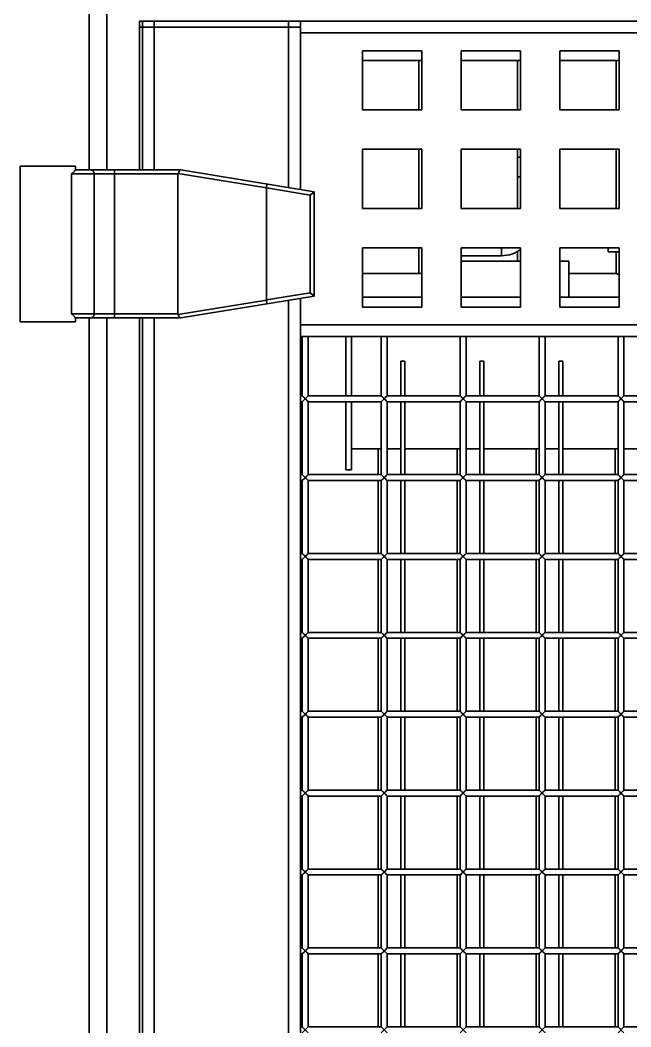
# Model space of a CAD drawing. Header units: millimetres. Extents: x 32496 to 166256, y 3504 to 23939.
# Drawn here: x 68328 to 68638, y 14213 to 14723 of the extents above; entities that cross this region are included whole.
import ezdxf

# ---------------------------------------------------------------- set-up
doc = ezdxf.new("R2010")
doc.units = ezdxf.units.MM
doc.layers.get('0').update_dxf_attribs({"lineweight": 35})

# ---------------------------------------------------------------- blocks, each defined once
blk = doc.blocks.new('8-1250')
at = {"linetype": 'Continuous'}
for p, q in [((-4683.13, -32324.29), (-4683.13, -32152.29)), ((-4674.13, -32324.29), (-4674.13, -32232.29)), ((-4657.63, -32248.79), (-4657.63, -32251.79)), ((-4657.63, -32248.79), (-4656.13, -32248.79)), ((-4656.13, -32251.79), (-4656.13, -32248.79)), ((-4576.13, -32248.79), (-4656.13, -32248.79)), ((-4650.13, -32248.79), (-4650.13, -32251.79)), ((-4582.13, -32251.79), (-4582.13, -32248.79)), ((-4576.13, -32334.15), (-4576.13, -32248.79)), ((-4576.13, -32248.79), (-3950.13, -32248.79)), ((-4657.63, -32251.79), (-4657.63, -32324.29)), ((-4656.13, -32251.79), (-4657.63, -32251.79)), ((-4657.63, -32251.79), (-4656.13, -32251.79)), ((-4656.13, -32324.29), (-4656.13, -32251.79)), ((-4576.13, -32251.79), (-4656.13, -32251.79)), ((-4656.13, -32251.79), (-4576.13, -32251.79)), ((-4650.13, -32251.79), (-4650.13, -32324.29)), ((-4582.13, -32333.17), (-4582.13, -32251.79)), ((-3950.13, -32254.79), (-4576.13, -32254.79)), ((-4544.63, -32263.79), (-4544.63, -32293.79)), ((-4514.63, -32263.79), (-4544.63, -32263.79)), ((-4514.63, -32293.79), (-4514.63, -32263.79)), ((-4494.63, -32263.79), (-4494.63, -32293.79)), ((-4464.63, -32263.79), (-4494.63, -32263.79)), ((-4464.63, -32293.79), (-4464.63, -32263.79)), ((-4444.63, -32263.79), (-4444.63, -32293.79)), ((-4414.63, -32263.79), (-4444.63, -32263.79)), ((-4414.63, -32293.79), (-4414.63, -32263.79)), ((-4544.63, -32268.79), (-4514.63, -32268.79)), ((-4516.13, -32293.79), (-4516.13, -32268.79)), ((-4494.63, -32268.79), (-4464.63, -32268.79)), ((-4466.13, -32293.79), (-4466.13, -32268.79)), ((-4444.63, -32268.79), (-4414.63, -32268.79)), ((-4416.13, -32293.79), (-4416.13, -32268.79)), ((-4544.63, -32293.79), (-4514.63, -32293.79)), ((-4494.63, -32293.79), (-4464.63, -32293.79)), ((-4444.63, -32293.79), (-4414.63, -32293.79)), ((-4544.63, -32313.79), (-4544.63, -32343.79)), ((-4514.63, -32313.79), (-4544.63, -32313.79)), ((-4516.13, -32343.79), (-4516.13, -32313.79)), ((-4514.63, -32343.79), (-4514.63, -32313.79)), ((-4494.63, -32313.79), (-4494.63, -32343.79)), ((-4464.63, -32313.79), (-4494.63, -32313.79)), ((-4466.13, -32317.79), (-4466.13, -32313.79)), ((-4464.63, -32343.79), (-4464.63, -32313.79)), ((-4444.63, -32313.79), (-4444.63, -32343.79)), ((-4414.63, -32313.79), (-4444.63, -32313.79)), ((-4416.13, -32343.79), (-4416.13, -32313.79)), ((-4414.63, -32343.79), (-4414.63, -32313.79)), ((-4718.13, -32401.29), (-4718.13, -32322.29)), ((-4690.13, -32322.29), (-4718.13, -32322.29)), ((-4690.13, -32324.29), (-4690.13, -32322.29)), ((-4466.13, -32317.79), (-4466.13, -32343.79)), ((-4466.13, -32317.79), (-4464.63, -32317.79)), ((-4692.1, -32326.29), (-4692.1, -32397.29)), ((-4638.13, -32326.29), (-4692.1, -32326.29)), ((-4690.13, -32324.29), (-4636.63, -32324.29)), ((-4680.62, -32397.29), (-4680.62, -32326.29)), ((-4670.3, -32324.29), (-4670.3, -32399.29)), ((-4638.13, -32326.29), (-4638.13, -32397.29)), ((-4638.05, -32326.01), (-4593.32, -32333.29)), ((-4636.63, -32324.29), (-4569.13, -32335.29)), ((-4464.63, -32327.79), (-4466.13, -32327.79)), ((-4593.33, -32333.37), (-4593.33, -32390.21)), ((-4593.33, -32333.37), (-4571.13, -32336.99)), ((-4569.13, -32335.29), (-4571.13, -32336.99)), ((-4571.13, -32386.59), (-4571.13, -32336.99)), ((-4569.13, -32335.29), (-4569.13, -32388.29)), ((-4544.63, -32343.79), (-4514.63, -32343.79)), ((-4494.63, -32343.79), (-4464.63, -32343.79)), ((-4444.63, -32343.79), (-4414.63, -32343.79)), ((-4544.63, -32363.79), (-4544.63, -32393.79)), ((-4514.63, -32363.79), (-4544.63, -32363.79)), ((-4516.13, -32376.79), (-4516.13, -32363.79)), ((-4514.63, -32393.79), (-4514.63, -32363.79)), ((-4494.63, -32363.79), (-4494.63, -32393.79)), ((-4464.63, -32363.79), (-4494.63, -32363.79)), ((-4494.63, -32367.79), (-4474.13, -32367.79)), ((-4474.13, -32363.79), (-4474.13, -32367.79)), ((-4466.13, -32370.49), (-4466.13, -32365.32)), ((-4464.63, -32393.79), (-4464.63, -32363.79)), ((-4444.63, -32363.79), (-4444.63, -32393.79)), ((-4414.63, -32363.79), (-4444.63, -32363.79)), ((-4420.13, -32363.79), (-4420.13, -32365.79)), ((-4420.13, -32365.79), (-4414.63, -32365.79)), ((-4416.13, -32365.79), (-4416.13, -32376.79)), ((-4414.63, -32393.79), (-4414.63, -32363.79)), ((-4494.63, -32370.49), (-4464.63, -32370.49)), ((-4444.63, -32370.49), (-4440.13, -32370.49)), ((-4440.13, -32388.79), (-4440.13, -32370.49)), ((-4514.63, -32376.79), (-4544.63, -32376.79)), ((-4416.13, -32376.79), (-4440.13, -32376.79)), ((-4415.82, -32376.9), (-4416.13, -32376.79)), ((-4415.82, -32376.9), (-4416.13, -32376.79)), ((-4636.63, -32399.29), (-4569.13, -32388.29)), ((-4571.13, -32386.59), (-4593.33, -32390.21)), ((-4569.13, -32388.29), (-4571.13, -32386.59)), ((-4514.63, -32388.79), (-4544.63, -32388.79)), ((-4464.63, -32388.79), (-4494.63, -32388.79)), ((-4414.63, -32388.79), (-4444.63, -32388.79)), ((-4593.32, -32390.28), (-4638.05, -32397.57)), ((-4582.13, -33033.17), (-4582.13, -32390.41)), ((-4576.13, -32408.79), (-4576.13, -32389.43)), ((-4544.63, -32393.79), (-4514.63, -32393.79)), ((-4494.63, -32393.79), (-4464.63, -32393.79)), ((-4444.63, -32393.79), (-4414.63, -32393.79)), ((-4692.1, -32397.29), (-4638.13, -32397.29)), ((-4690.13, -32399.29), (-4690.13, -32401.29)), ((-4690.13, -32399.29), (-4636.63, -32399.29)), ((-4683.13, -33024.29), (-4683.13, -32399.29)), ((-4674.13, -33024.29), (-4674.13, -32399.29)), ((-4657.63, -32399.29), (-4657.63, -33024.29)), ((-4656.13, -33024.29), (-4656.13, -32399.29)), ((-4650.13, -32399.29), (-4650.13, -33024.29)), ((-4718.13, -32401.29), (-4690.13, -32401.29)), ((-4576.13, -32402.79), (-3950.13, -32402.79)), ((-4576.13, -32408.79), (-4576.13, -33034.31)), ((-3950.13, -32408.79), (-4576.13, -32408.79)), ((-4575.13, -32408.79), (-4575.13, -32438.79)), ((-4572.13, -32408.79), (-4572.13, -32438.79)), ((-4553.13, -32408.79), (-4553.13, -32438.79)), ((-4550.13, -32438.79), (-4550.13, -32408.79)), ((-4535.13, -32408.79), (-4535.13, -32438.79)), ((-4532.13, -32408.79), (-4532.13, -32438.79)), ((-4495.13, -32408.79), (-4495.13, -32438.79)), ((-4492.13, -32408.79), (-4492.13, -32438.79)), ((-4455.13, -32408.79), (-4455.13, -32438.79)), ((-4452.13, -32408.79), (-4452.13, -32438.79)), ((-4415.13, -32408.79), (-4415.13, -32438.79)), ((-4412.13, -32408.79), (-4412.13, -32438.79)), ((-4525.13, -32438.79), (-4525.13, -32421.29)), ((-4523.13, -32421.29), (-4525.13, -32421.29)), ((-4523.13, -32438.79), (-4523.13, -32421.29)), ((-4485.13, -32438.79), (-4485.13, -32421.29)), ((-4483.13, -32421.29), (-4485.13, -32421.29)), ((-4483.13, -32438.79), (-4483.13, -32421.29)), ((-4445.13, -32438.79), (-4445.13, -32421.29)), ((-4443.13, -32421.29), (-4445.13, -32421.29)), ((-4443.13, -32438.79), (-4443.13, -32421.29)), ((-4576.13, -32438.79), (-4575.13, -32438.79)), ((-4575.13, -32441.79), (-4572.13, -32438.79)), ((-4572.13, -32441.79), (-4575.13, -32438.79)), ((-4572.13, -32438.79), (-4535.13, -32438.79)), ((-4535.13, -32441.79), (-4532.13, -32438.79)), ((-4532.13, -32441.79), (-4535.13, -32438.79)), ((-4532.13, -32438.79), (-4495.13, -32438.79)), ((-4495.13, -32441.79), (-4492.13, -32438.79)), ((-4492.13, -32441.79), (-4495.13, -32438.79)), ((-4492.13, -32438.79), (-4455.13, -32438.79)), ((-4455.13, -32441.79), (-4452.13, -32438.79)), ((-4452.13, -32441.79), (-4455.13, -32438.79)), ((-4452.13, -32438.79), (-4415.13, -32438.79)), ((-4415.13, -32441.79), (-4412.13, -32438.79)), ((-4412.13, -32441.79), (-4415.13, -32438.79)), ((-4412.13, -32438.79), (-4375.13, -32438.79)), ((-4576.13, -32441.79), (-4575.13, -32441.79)), ((-4575.13, -32441.79), (-4575.13, -32478.79)), ((-4575.01, -32441.67), (-4574.22, -32440.88)), ((-4574.22, -32440.88), (-4573.63, -32440.29)), ((-4572.13, -32441.79), (-4572.13, -32478.79)), ((-4572.13, -32441.79), (-4535.13, -32441.79)), ((-4553.13, -32441.79), (-4553.13, -32476.29)), ((-4550.13, -32476.29), (-4550.13, -32441.79)), ((-4535.13, -32441.79), (-4535.13, -32478.79)), ((-4535.01, -32441.67), (-4534.22, -32440.88)), ((-4534.22, -32440.88), (-4533.63, -32440.29)), ((-4532.13, -32441.79), (-4532.13, -32478.79)), ((-4532.13, -32441.79), (-4495.13, -32441.79)), ((-4525.13, -32478.79), (-4525.13, -32441.79)), ((-4523.13, -32478.79), (-4523.13, -32441.79)), ((-4495.13, -32441.79), (-4495.13, -32478.79)), ((-4495.01, -32441.67), (-4494.22, -32440.88)), ((-4494.22, -32440.88), (-4493.63, -32440.29)), ((-4492.13, -32441.79), (-4492.13, -32478.79)), ((-4492.13, -32441.79), (-4455.13, -32441.79)), ((-4485.13, -32478.79), (-4485.13, -32441.79)), ((-4483.13, -32478.79), (-4483.13, -32441.79)), ((-4455.13, -32441.79), (-4455.13, -32478.79)), ((-4455.01, -32441.67), (-4454.22, -32440.88)), ((-4454.22, -32440.88), (-4453.63, -32440.29)), ((-4452.13, -32441.79), (-4452.13, -32478.79)), ((-4452.13, -32441.79), (-4415.13, -32441.79)), ((-4445.13, -32478.79), (-4445.13, -32441.79)), ((-4443.13, -32478.79), (-4443.13, -32441.79)), ((-4415.13, -32441.79), (-4415.13, -32478.79)), ((-4415.01, -32441.67), (-4414.22, -32440.88)), ((-4414.22, -32440.88), (-4413.63, -32440.29)), ((-4412.13, -32441.79), (-4412.13, -32478.79)), ((-4412.13, -32441.79), (-4375.13, -32441.79)), ((-4535.13, -32465.79), (-4550.13, -32465.79)), ((-4536.63, -32465.79), (-4536.63, -32478.79)), ((-4525.13, -32465.79), (-4532.13, -32465.79)), ((-4495.13, -32465.79), (-4523.13, -32465.79)), ((-4496.63, -32465.79), (-4496.63, -32478.79)), ((-4485.13, -32465.79), (-4492.13, -32465.79)), ((-4455.13, -32465.79), (-4483.13, -32465.79)), ((-4456.63, -32465.79), (-4456.63, -32478.79)), ((-4445.13, -32465.79), (-4452.13, -32465.79)), ((-4415.13, -32465.79), (-4443.13, -32465.79)), ((-4416.63, -32465.79), (-4416.63, -32478.79)), ((-4405.13, -32465.79), (-4412.13, -32465.79)), ((-4576.13, -32478.79), (-4575.13, -32478.79)), ((-4575.13, -32481.79), (-4572.13, -32478.79)), ((-4572.13, -32481.79), (-4575.13, -32478.79)), ((-4575.01, -32481.67), (-4574.22, -32480.88)), ((-4574.22, -32480.88), (-4573.63, -32480.29)), ((-4572.13, -32478.79), (-4535.13, -32478.79)), ((-4550.13, -32476.29), (-4553.13, -32476.29)), ((-4535.13, -32481.79), (-4532.13, -32478.79)), ((-4532.13, -32481.79), (-4535.13, -32478.79)), ((-4535.01, -32481.67), (-4534.22, -32480.88)), ((-4534.22, -32480.88), (-4533.63, -32480.29)), ((-4532.13, -32478.79), (-4495.13, -32478.79)), ((-4495.13, -32481.79), (-4492.13, -32478.79)), ((-4492.13, -32481.79), (-4495.13, -32478.79)), ((-4495.01, -32481.67), (-4494.22, -32480.88)), ((-4494.22, -32480.88), (-4493.63, -32480.29)), ((-4492.13, -32478.79), (-4455.13, -32478.79)), ((-4455.13, -32481.79), (-4452.13, -32478.79)), ((-4452.13, -32481.79), (-4455.13, -32478.79)), ((-4455.01, -32481.67), (-4454.22, -32480.88)), ((-4454.22, -32480.88), (-4453.63, -32480.29)), ((-4452.13, -32478.79), (-4415.13, -32478.79)), ((-4415.13, -32481.79), (-4412.13, -32478.79)), ((-4412.13, -32481.79), (-4415.13, -32478.79)), ((-4415.01, -32481.67), (-4414.22, -32480.88)), ((-4414.22, -32480.88), (-4413.63, -32480.29)), ((-4412.13, -32478.79), (-4375.13, -32478.79)), ((-4576.13, -32481.79), (-4575.13, -32481.79)), ((-4575.13, -32481.79), (-4575.13, -32518.79)), ((-4572.13, -32481.79), (-4572.13, -32518.79)), ((-4572.13, -32481.79), (-4535.13, -32481.79)), ((-4536.63, -32481.79), (-4536.63, -32518.79)), ((-4535.13, -32481.79), (-4535.13, -32518.79)), ((-4532.13, -32481.79), (-4532.13, -32518.79)), ((-4532.13, -32481.79), (-4495.13, -32481.79)), ((-4525.13, -32518.79), (-4525.13, -32481.79)), ((-4523.13, -32518.79), (-4523.13, -32481.79)), ((-4496.63, -32481.79), (-4496.63, -32518.79)), ((-4495.13, -32481.79), (-4495.13, -32518.79)), ((-4492.13, -32481.79), (-4492.13, -32518.79)), ((-4492.13, -32481.79), (-4455.13, -32481.79)), ((-4485.13, -32518.79), (-4485.13, -32481.79)), ((-4483.13, -32518.79), (-4483.13, -32481.79)), ((-4456.63, -32481.79), (-4456.63, -32518.79)), ((-4455.13, -32481.79), (-4455.13, -32518.79)), ((-4452.13, -32481.79), (-4452.13, -32518.79)), ((-4452.13, -32481.79), (-4415.13, -32481.79)), ((-4445.13, -32518.79), (-4445.13, -32481.79)), ((-4443.13, -32518.79), (-4443.13, -32481.79)), ((-4416.63, -32481.79), (-4416.63, -32518.79)), ((-4415.13, -32481.79), (-4415.13, -32518.79)), ((-4412.13, -32481.79), (-4412.13, -32518.79)), ((-4412.13, -32481.79), (-4375.13, -32481.79)), ((-4576.13, -32518.79), (-4575.13, -32518.79)), ((-4576.13, -32521.79), (-4575.13, -32521.79)), ((-4575.13, -32521.79), (-4572.13, -32518.79)), ((-4572.13, -32521.79), (-4575.13, -32518.79)), ((-4575.13, -32521.79), (-4575.13, -32558.79)), ((-4575.01, -32521.67), (-4574.22, -32520.88)), ((-4574.22, -32520.88), (-4573.63, -32520.29)), ((-4572.13, -32518.79), (-4535.13, -32518.79)), ((-4572.13, -32521.79), (-4572.13, -32558.79)), ((-4572.13, -32521.79), (-4535.13, -32521.79)), ((-4536.63, -32521.79), (-4536.63, -32558.79)), ((-4535.13, -32521.79), (-4532.13, -32518.79)), ((-4532.13, -32521.79), (-4535.13, -32518.79)), ((-4535.13, -32521.79), (-4535.13, -32558.79)), ((-4535.01, -32521.67), (-4534.22, -32520.88)), ((-4534.22, -32520.88), (-4533.63, -32520.29)), ((-4532.13, -32518.79), (-4495.13, -32518.79)), ((-4532.13, -32521.79), (-4532.13, -32558.79)), ((-4532.13, -32521.79), (-4495.13, -32521.79)), ((-4525.13, -32558.79), (-4525.13, -32521.79)), ((-4523.13, -32558.79), (-4523.13, -32521.79)), ((-4496.63, -32521.79), (-4496.63, -32558.79)), ((-4495.13, -32521.79), (-4492.13, -32518.79)), ((-4492.13, -32521.79), (-4495.13, -32518.79)), ((-4495.13, -32521.79), (-4495.13, -32558.79)), ((-4495.01, -32521.67), (-4494.22, -32520.88)), ((-4494.22, -32520.88), (-4493.63, -32520.29)), ((-4492.13, -32518.79), (-4455.13, -32518.79)), ((-4492.13, -32521.79), (-4492.13, -32558.79)), ((-4492.13, -32521.79), (-4455.13, -32521.79)), ((-4485.13, -32558.79), (-4485.13, -32521.79)), ((-4483.13, -32558.79), (-4483.13, -32521.79)), ((-4456.63, -32521.79), (-4456.63, -32558.79)), ((-4455.13, -32521.79), (-4452.13, -32518.79)), ((-4452.13, -32521.79), (-4455.13, -32518.79)), ((-4455.13, -32521.79), (-4455.13, -32558.79)), ((-4455.01, -32521.67), (-4454.22, -32520.88)), ((-4454.22, -32520.88), (-4453.63, -32520.29)), ((-4452.13, -32518.79), (-4415.13, -32518.79)), ((-4452.13, -32521.79), (-4452.13, -32558.79)), ((-4452.13, -32521.79), (-4415.13, -32521.79)), ((-4445.13, -32558.79), (-4445.13, -32521.79)), ((-4443.13, -32558.79), (-4443.13, -32521.79)), ((-4416.63, -32521.79), (-4416.63, -32558.79)), ((-4415.13, -32521.79), (-4412.13, -32518.79)), ((-4412.13, -32521.79), (-4415.13, -32518.79)), ((-4415.13, -32521.79), (-4415.13, -32558.79)), ((-4415.01, -32521.67), (-4414.22, -32520.88)), ((-4414.22, -32520.88), (-4413.63, -32520.29)), ((-4412.13, -32518.79), (-4375.13, -32518.79)), ((-4412.13, -32521.79), (-4412.13, -32558.79)), ((-4412.13, -32521.79), (-4375.13, -32521.79)), ((-4576.13, -32558.79), (-4575.13, -32558.79)), ((-4576.13, -32561.79), (-4575.13, -32561.79)), ((-4575.13, -32561.79), (-4572.13, -32558.79)), ((-4572.13, -32561.79), (-4575.13, -32558.79)), ((-4575.13, -32561.79), (-4575.13, -32598.79)), ((-4575.01, -32561.67), (-4574.22, -32560.88)), ((-4574.22, -32560.88), (-4573.63, -32560.29)), ((-4572.13, -32558.79), (-4535.13, -32558.79)), ((-4572.13, -32561.79), (-4572.13, -32598.79)), ((-4572.13, -32561.79), (-4535.13, -32561.79)), ((-4536.63, -32561.79), (-4536.63, -32598.79)), ((-4535.13, -32561.79), (-4532.13, -32558.79)), ((-4532.13, -32561.79), (-4535.13, -32558.79)), ((-4535.13, -32561.79), (-4535.13, -32598.79)), ((-4535.01, -32561.67), (-4534.22, -32560.88)), ((-4534.22, -32560.88), (-4533.63, -32560.29)), ((-4532.13, -32558.79), (-4495.13, -32558.79)), ((-4532.13, -32561.79), (-4532.13, -32598.79)), ((-4532.13, -32561.79), (-4495.13, -32561.79)), ((-4525.13, -32598.79), (-4525.13, -32561.79)), ((-4523.13, -32598.79), (-4523.13, -32561.79)), ((-4496.63, -32561.79), (-4496.63, -32598.79)), ((-4495.13, -32561.79), (-4492.13, -32558.79)), ((-4492.13, -32561.79), (-4495.13, -32558.79)), ((-4495.13, -32561.79), (-4495.13, -32598.79)), ((-4495.01, -32561.67), (-4494.22, -32560.88)), ((-4494.22, -32560.88), (-4493.63, -32560.29)), ((-4492.13, -32558.79), (-4455.13, -32558.79)), ((-4492.13, -32561.79), (-4492.13, -32598.79)), ((-4492.13, -32561.79), (-4455.13, -32561.79)), ((-4485.13, -32598.79), (-4485.13, -32561.79)), ((-4483.13, -32598.79), (-4483.13, -32561.79)), ((-4456.63, -32561.79), (-4456.63, -32598.79)), ((-4455.13, -32561.79), (-4452.13, -32558.79)), ((-4452.13, -32561.79), (-4455.13, -32558.79)), ((-4455.13, -32561.79), (-4455.13, -32598.79)), ((-4455.01, -32561.67), (-4454.22, -32560.88)), ((-4454.22, -32560.88), (-4453.63, -32560.29)), ((-4452.13, -32558.79), (-4415.13, -32558.79)), ((-4452.13, -32561.79), (-4452.13, -32598.79)), ((-4452.13, -32561.79), (-4415.13, -32561.79)), ((-4445.13, -32598.79), (-4445.13, -32561.79)), ((-4443.13, -32598.79), (-4443.13, -32561.79)), ((-4416.63, -32561.79), (-4416.63, -32598.79)), ((-4415.13, -32561.79), (-4412.13, -32558.79)), ((-4412.13, -32561.79), (-4415.13, -32558.79)), ((-4415.13, -32561.79), (-4415.13, -32598.79)), ((-4415.01, -32561.67), (-4414.22, -32560.88)), ((-4414.22, -32560.88), (-4413.63, -32560.29)), ((-4412.13, -32558.79), (-4375.13, -32558.79)), ((-4412.13, -32561.79), (-4412.13, -32598.79)), ((-4412.13, -32561.79), (-4375.13, -32561.79)), ((-4576.13, -32598.79), (-4575.13, -32598.79)), ((-4576.13, -32601.79), (-4575.13, -32601.79)), ((-4575.13, -32601.79), (-4572.13, -32598.79)), ((-4572.13, -32601.79), (-4575.13, -32598.79)), ((-4575.13, -32601.79), (-4575.13, -32638.79)), ((-4575.01, -32601.67), (-4574.22, -32600.88)), ((-4574.22, -32600.88), (-4573.63, -32600.29)), ((-4572.13, -32598.79), (-4535.13, -32598.79)), ((-4572.13, -32601.79), (-4572.13, -32638.79)), ((-4572.13, -32601.79), (-4535.13, -32601.79)), ((-4536.63, -32601.79), (-4536.63, -32638.79)), ((-4535.13, -32601.79), (-4532.13, -32598.79)), ((-4532.13, -32601.79), (-4535.13, -32598.79)), ((-4535.13, -32601.79), (-4535.13, -32638.79)), ((-4535.01, -32601.67), (-4534.22, -32600.88)), ((-4534.22, -32600.88), (-4533.63, -32600.29)), ((-4532.13, -32598.79), (-4495.13, -32598.79)), ((-4532.13, -32601.79), (-4532.13, -32638.79)), ((-4532.13, -32601.79), (-4495.13, -32601.79)), ((-4525.13, -32638.79), (-4525.13, -32601.79)), ((-4523.13, -32638.79), (-4523.13, -32601.79)), ((-4496.63, -32601.79), (-4496.63, -32638.79)), ((-4495.13, -32601.79), (-4492.13, -32598.79)), ((-4492.13, -32601.79), (-4495.13, -32598.79)), ((-4495.13, -32601.79), (-4495.13, -32638.79)), ((-4495.01, -32601.67), (-4494.22, -32600.88)), ((-4494.22, -32600.88), (-4493.63, -32600.29)), ((-4492.13, -32598.79), (-4455.13, -32598.79)), ((-4492.13, -32601.79), (-4492.13, -32638.79)), ((-4492.13, -32601.79), (-4455.13, -32601.79)), ((-4485.13, -32638.79), (-4485.13, -32601.79)), ((-4483.13, -32638.79), (-4483.13, -32601.79)), ((-4456.63, -32601.79), (-4456.63, -32638.79)), ((-4455.13, -32601.79), (-4452.13, -32598.79)), ((-4452.13, -32601.79), (-4455.13, -32598.79)), ((-4455.13, -32601.79), (-4455.13, -32638.79)), ((-4455.01, -32601.67), (-4454.22, -32600.88)), ((-4454.22, -32600.88), (-4453.63, -32600.29)), ((-4452.13, -32598.79), (-4415.13, -32598.79)), ((-4452.13, -32601.79), (-4452.13, -32638.79)), ((-4452.13, -32601.79), (-4415.13, -32601.79)), ((-4445.13, -32638.79), (-4445.13, -32601.79)), ((-4443.13, -32638.79), (-4443.13, -32601.79)), ((-4416.63, -32601.79), (-4416.63, -32638.79)), ((-4415.13, -32601.79), (-4412.13, -32598.79)), ((-4412.13, -32601.79), (-4415.13, -32598.79)), ((-4415.13, -32601.79), (-4415.13, -32638.79)), ((-4415.01, -32601.67), (-4414.22, -32600.88)), ((-4414.22, -32600.88), (-4413.63, -32600.29)), ((-4412.13, -32598.79), (-4375.13, -32598.79)), ((-4412.13, -32601.79), (-4412.13, -32638.79)), ((-4412.13, -32601.79), (-4375.13, -32601.79)), ((-4576.13, -32638.79), (-4575.13, -32638.79)), ((-4575.13, -32641.79), (-4572.13, -32638.79)), ((-4572.13, -32641.79), (-4575.13, -32638.79)), ((-4572.13, -32638.79), (-4535.13, -32638.79)), ((-4535.13, -32641.79), (-4532.13, -32638.79)), ((-4532.13, -32641.79), (-4535.13, -32638.79)), ((-4532.13, -32638.79), (-4495.13, -32638.79)), ((-4495.13, -32641.79), (-4492.13, -32638.79)), ((-4492.13, -32641.79), (-4495.13, -32638.79)), ((-4492.13, -32638.79), (-4455.13, -32638.79)), ((-4455.13, -32641.79), (-4452.13, -32638.79)), ((-4452.13, -32641.79), (-4455.13, -32638.79)), ((-4452.13, -32638.79), (-4415.13, -32638.79)), ((-4415.13, -32641.79), (-4412.13, -32638.79)), ((-4412.13, -32641.79), (-4415.13, -32638.79)), ((-4412.13, -32638.79), (-4375.13, -32638.79)), ((-4576.13, -32641.79), (-4575.13, -32641.79)), ((-4575.13, -32641.79), (-4575.13, -32678.79)), ((-4575.01, -32641.67), (-4574.22, -32640.88)), ((-4574.22, -32640.88), (-4573.63, -32640.29)), ((-4572.13, -32641.79), (-4572.13, -32678.79)), ((-4572.13, -32641.79), (-4535.13, -32641.79)), ((-4536.63, -32641.79), (-4536.63, -32678.79)), ((-4535.13, -32641.79), (-4535.13, -32678.79)), ((-4535.01, -32641.67), (-4534.22, -32640.88)), ((-4534.22, -32640.88), (-4533.63, -32640.29)), ((-4532.13, -32641.79), (-4532.13, -32678.79)), ((-4532.13, -32641.79), (-4495.13, -32641.79)), ((-4525.13, -32678.79), (-4525.13, -32641.79)), ((-4523.13, -32678.79), (-4523.13, -32641.79)), ((-4496.63, -32641.79), (-4496.63, -32678.79)), ((-4495.13, -32641.79), (-4495.13, -32678.79)), ((-4495.01, -32641.67), (-4494.22, -32640.88)), ((-4494.22, -32640.88), (-4493.63, -32640.29)), ((-4492.13, -32641.79), (-4492.13, -32678.79)), ((-4492.13, -32641.79), (-4455.13, -32641.79)), ((-4485.13, -32678.79), (-4485.13, -32641.79)), ((-4483.13, -32678.79), (-4483.13, -32641.79)), ((-4456.63, -32641.79), (-4456.63, -32678.79)), ((-4455.13, -32641.79), (-4455.13, -32678.79)), ((-4455.01, -32641.67), (-4454.22, -32640.88)), ((-4454.22, -32640.88), (-4453.63, -32640.29)), ((-4452.13, -32641.79), (-4452.13, -32678.79)), ((-4452.13, -32641.79), (-4415.13, -32641.79)), ((-4445.13, -32678.79), (-4445.13, -32641.79)), ((-4443.13, -32678.79), (-4443.13, -32641.79)), ((-4416.63, -32641.79), (-4416.63, -32678.79)), ((-4415.13, -32641.79), (-4415.13, -32678.79)), ((-4415.01, -32641.67), (-4414.22, -32640.88)), ((-4414.22, -32640.88), (-4413.63, -32640.29)), ((-4412.13, -32641.79), (-4412.13, -32678.79)), ((-4412.13, -32641.79), (-4375.13, -32641.79)), ((-4576.13, -32678.79), (-4575.13, -32678.79)), ((-4575.13, -32681.79), (-4572.13, -32678.79)), ((-4572.13, -32681.79), (-4575.13, -32678.79)), ((-4572.13, -32678.79), (-4535.13, -32678.79)), ((-4535.13, -32681.79), (-4532.13, -32678.79)), ((-4532.13, -32681.79), (-4535.13, -32678.79)), ((-4532.13, -32678.79), (-4495.13, -32678.79)), ((-4495.13, -32681.79), (-4492.13, -32678.79)), ((-4492.13, -32681.79), (-4495.13, -32678.79)), ((-4492.13, -32678.79), (-4455.13, -32678.79)), ((-4455.13, -32681.79), (-4452.13, -32678.79)), ((-4452.13, -32681.79), (-4455.13, -32678.79)), ((-4452.13, -32678.79), (-4415.13, -32678.79)), ((-4415.13, -32681.79), (-4412.13, -32678.79)), ((-4412.13, -32681.79), (-4415.13, -32678.79)), ((-4412.13, -32678.79), (-4375.13, -32678.79)), ((-4576.13, -32681.79), (-4575.13, -32681.79)), ((-4575.13, -32681.79), (-4575.13, -32718.79)), ((-4575.01, -32681.67), (-4574.22, -32680.88)), ((-4574.22, -32680.88), (-4573.63, -32680.29)), ((-4572.13, -32681.79), (-4572.13, -32718.79)), ((-4572.13, -32681.79), (-4535.13, -32681.79)), ((-4536.63, -32681.79), (-4536.63, -32718.79)), ((-4535.13, -32681.79), (-4535.13, -32718.79)), ((-4535.01, -32681.67), (-4534.22, -32680.88)), ((-4534.22, -32680.88), (-4533.63, -32680.29)), ((-4532.13, -32681.79), (-4532.13, -32718.79)), ((-4532.13, -32681.79), (-4495.13, -32681.79)), ((-4525.13, -32718.79), (-4525.13, -32681.79)), ((-4523.13, -32718.79), (-4523.13, -32681.79)), ((-4496.63, -32681.79), (-4496.63, -32718.79)), ((-4495.13, -32681.79), (-4495.13, -32718.79)), ((-4495.01, -32681.67), (-4494.22, -32680.88)), ((-4494.22, -32680.88), (-4493.63, -32680.29)), ((-4492.13, -32681.79), (-4492.13, -32718.79)), ((-4492.13, -32681.79), (-4455.13, -32681.79)), ((-4485.13, -32718.79), (-4485.13, -32681.79)), ((-4483.13, -32718.79), (-4483.13, -32681.79)), ((-4456.63, -32681.79), (-4456.63, -32718.79)), ((-4455.13, -32681.79), (-4455.13, -32718.79)), ((-4455.01, -32681.67), (-4454.22, -32680.88)), ((-4454.22, -32680.88), (-4453.63, -32680.29)), ((-4452.13, -32681.79), (-4452.13, -32718.79)), ((-4452.13, -32681.79), (-4415.13, -32681.79)), ((-4445.13, -32718.79), (-4445.13, -32681.79)), ((-4443.13, -32718.79), (-4443.13, -32681.79)), ((-4416.63, -32681.79), (-4416.63, -32718.79)), ((-4415.13, -32681.79), (-4415.13, -32718.79)), ((-4415.01, -32681.67), (-4414.22, -32680.88)), ((-4414.22, -32680.88), (-4413.63, -32680.29)), ((-4412.13, -32681.79), (-4412.13, -32718.79)), ((-4412.13, -32681.79), (-4375.13, -32681.79)), ((-4576.13, -32718.79), (-4575.13, -32718.79)), ((-4575.13, -32721.79), (-4572.13, -32718.79)), ((-4572.13, -32721.79), (-4575.13, -32718.79)), ((-4575.01, -32721.67), (-4574.22, -32720.88)), ((-4574.22, -32720.88), (-4573.63, -32720.29)), ((-4572.13, -32718.79), (-4535.13, -32718.79)), ((-4535.13, -32721.79), (-4532.13, -32718.79)), ((-4532.13, -32721.79), (-4535.13, -32718.79)), ((-4535.01, -32721.67), (-4534.22, -32720.88)), ((-4534.22, -32720.88), (-4533.63, -32720.29)), ((-4532.13, -32718.79), (-4495.13, -32718.79)), ((-4495.13, -32721.79), (-4492.13, -32718.79)), ((-4492.13, -32721.79), (-4495.13, -32718.79)), ((-4495.01, -32721.67), (-4494.22, -32720.88)), ((-4494.22, -32720.88), (-4493.63, -32720.29)), ((-4492.13, -32718.79), (-4455.13, -32718.79)), ((-4455.13, -32721.79), (-4452.13, -32718.79)), ((-4452.13, -32721.79), (-4455.13, -32718.79)), ((-4455.01, -32721.67), (-4454.22, -32720.88)), ((-4454.22, -32720.88), (-4453.63, -32720.29)), ((-4452.13, -32718.79), (-4415.13, -32718.79)), ((-4415.13, -32721.79), (-4412.13, -32718.79)), ((-4412.13, -32721.79), (-4415.13, -32718.79)), ((-4415.01, -32721.67), (-4414.22, -32720.88)), ((-4414.22, -32720.88), (-4413.63, -32720.29)), ((-4412.13, -32718.79), (-4375.13, -32718.79)), ((-4576.13, -32721.79), (-4575.13, -32721.79)), ((-4575.13, -32721.79), (-4575.13, -32758.79)), ((-4572.13, -32721.79), (-4572.13, -32758.79)), ((-4572.13, -32721.79), (-4535.13, -32721.79)), ((-4536.63, -32721.79), (-4536.63, -32758.79)), ((-4535.13, -32721.79), (-4535.13, -32758.79)), ((-4532.13, -32721.79), (-4532.13, -32758.79)), ((-4532.13, -32721.79), (-4495.13, -32721.79)), ((-4525.13, -32758.79), (-4525.13, -32721.79)), ((-4523.13, -32758.79), (-4523.13, -32721.79)), ((-4496.63, -32721.79), (-4496.63, -32758.79)), ((-4495.13, -32721.79), (-4495.13, -32758.79)), ((-4492.13, -32721.79), (-4492.13, -32758.79)), ((-4492.13, -32721.79), (-4455.13, -32721.79)), ((-4485.13, -32758.79), (-4485.13, -32721.79)), ((-4483.13, -32758.79), (-4483.13, -32721.79)), ((-4456.63, -32721.79), (-4456.63, -32758.79)), ((-4455.13, -32721.79), (-4455.13, -32758.79)), ((-4452.13, -32721.79), (-4452.13, -32758.79)), ((-4452.13, -32721.79), (-4415.13, -32721.79)), ((-4445.13, -32758.79), (-4445.13, -32721.79)), ((-4443.13, -32758.79), (-4443.13, -32721.79)), ((-4416.63, -32721.79), (-4416.63, -32758.79)), ((-4415.13, -32721.79), (-4415.13, -32758.79)), ((-4412.13, -32721.79), (-4412.13, -32758.79)), ((-4412.13, -32721.79), (-4375.13, -32721.79)), ((-4576.13, -32758.79), (-4575.13, -32758.79)), ((-4575.13, -32761.79), (-4572.13, -32758.79)), ((-4572.13, -32761.79), (-4575.13, -32758.79)), ((-4572.13, -32758.79), (-4535.13, -32758.79)), ((-4535.13, -32761.79), (-4532.13, -32758.79)), ((-4532.13, -32761.79), (-4535.13, -32758.79)), ((-4532.13, -32758.79), (-4495.13, -32758.79)), ((-4495.13, -32761.79), (-4492.13, -32758.79)), ((-4492.13, -32761.79), (-4495.13, -32758.79)), ((-4492.13, -32758.79), (-4455.13, -32758.79)), ((-4455.13, -32761.79), (-4452.13, -32758.79)), ((-4452.13, -32761.79), (-4455.13, -32758.79)), ((-4452.13, -32758.79), (-4415.13, -32758.79)), ((-4415.13, -32761.79), (-4412.13, -32758.79)), ((-4412.13, -32761.79), (-4415.13, -32758.79)), ((-4412.13, -32758.79), (-4375.13, -32758.79))]:
    blk.add_line(p, q, dxfattribs=at)
for points in [[(-4573.63, -32440.29), (-4574.21, -32439.7), (-4574.69, -32439.23)], [(-4572.24, -32438.9), (-4572.56, -32439.22), (-4573.05, -32439.71), (-4573.63, -32440.29)], [(-4533.63, -32440.29), (-4534.21, -32439.7), (-4534.69, -32439.23)], [(-4532.24, -32438.9), (-4532.56, -32439.22), (-4533.05, -32439.71), (-4533.63, -32440.29)], [(-4493.63, -32440.29), (-4494.21, -32439.7), (-4494.69, -32439.23)], [(-4492.24, -32438.9), (-4492.56, -32439.22), (-4493.05, -32439.71), (-4493.63, -32440.29)], [(-4453.63, -32440.29), (-4454.21, -32439.7), (-4454.69, -32439.23)], [(-4452.24, -32438.9), (-4452.56, -32439.22), (-4453.05, -32439.71), (-4453.63, -32440.29)], [(-4413.63, -32440.29), (-4414.21, -32439.7), (-4414.69, -32439.23)], [(-4412.24, -32438.9), (-4412.56, -32439.22), (-4413.05, -32439.71), (-4413.63, -32440.29)], [(-4573.63, -32440.29), (-4573.04, -32440.88), (-4572.57, -32441.35), (-4572.13, -32441.79)], [(-4533.63, -32440.29), (-4533.04, -32440.88), (-4532.57, -32441.35), (-4532.13, -32441.79)], [(-4493.63, -32440.29), (-4493.04, -32440.88), (-4492.57, -32441.35), (-4492.13, -32441.79)], [(-4453.63, -32440.29), (-4453.04, -32440.88), (-4452.57, -32441.35), (-4452.13, -32441.79)], [(-4413.63, -32440.29), (-4413.04, -32440.88), (-4412.57, -32441.35), (-4412.13, -32441.79)], [(-4573.63, -32480.29), (-4574.21, -32479.7), (-4574.69, -32479.23)], [(-4572.24, -32478.9), (-4572.56, -32479.22), (-4573.05, -32479.71), (-4573.63, -32480.29)], [(-4573.63, -32480.29), (-4573.04, -32480.88), (-4572.57, -32481.35), (-4572.13, -32481.79)], [(-4533.63, -32480.29), (-4534.21, -32479.7), (-4534.69, -32479.23)], [(-4532.24, -32478.9), (-4532.56, -32479.22), (-4533.05, -32479.71), (-4533.63, -32480.29)], [(-4533.63, -32480.29), (-4533.04, -32480.88), (-4532.57, -32481.35), (-4532.13, -32481.79)], [(-4493.63, -32480.29), (-4494.21, -32479.7), (-4494.69, -32479.23)], [(-4492.24, -32478.9), (-4492.56, -32479.22), (-4493.05, -32479.71), (-4493.63, -32480.29)], [(-4493.63, -32480.29), (-4493.04, -32480.88), (-4492.57, -32481.35), (-4492.13, -32481.79)], [(-4453.63, -32480.29), (-4454.21, -32479.7), (-4454.69, -32479.23)], [(-4452.24, -32478.9), (-4452.56, -32479.22), (-4453.05, -32479.71), (-4453.63, -32480.29)], [(-4453.63, -32480.29), (-4453.04, -32480.88), (-4452.57, -32481.35), (-4452.13, -32481.79)], [(-4413.63, -32480.29), (-4414.21, -32479.7), (-4414.69, -32479.23)], [(-4412.24, -32478.9), (-4412.56, -32479.22), (-4413.05, -32479.71), (-4413.63, -32480.29)], [(-4413.63, -32480.29), (-4413.04, -32480.88), (-4412.57, -32481.35), (-4412.13, -32481.79)], [(-4573.63, -32520.29), (-4574.21, -32519.7), (-4574.69, -32519.23)], [(-4572.24, -32518.9), (-4572.56, -32519.22), (-4573.05, -32519.71), (-4573.63, -32520.29)], [(-4573.63, -32520.29), (-4573.04, -32520.88), (-4572.57, -32521.35), (-4572.13, -32521.79)], [(-4533.63, -32520.29), (-4534.21, -32519.7), (-4534.69, -32519.23)], [(-4532.24, -32518.9), (-4532.56, -32519.22), (-4533.05, -32519.71), (-4533.63, -32520.29)], [(-4533.63, -32520.29), (-4533.04, -32520.88), (-4532.57, -32521.35), (-4532.13, -32521.79)], [(-4493.63, -32520.29), (-4494.21, -32519.7), (-4494.69, -32519.23)], [(-4492.24, -32518.9), (-4492.56, -32519.22), (-4493.05, -32519.71), (-4493.63, -32520.29)], [(-4493.63, -32520.29), (-4493.04, -32520.88), (-4492.57, -32521.35), (-4492.13, -32521.79)], [(-4453.63, -32520.29), (-4454.21, -32519.7), (-4454.69, -32519.23)], [(-4452.24, -32518.9), (-4452.56, -32519.22), (-4453.05, -32519.71), (-4453.63, -32520.29)], [(-4453.63, -32520.29), (-4453.04, -32520.88), (-4452.57, -32521.35), (-4452.13, -32521.79)], [(-4413.63, -32520.29), (-4414.21, -32519.7), (-4414.69, -32519.23)], [(-4412.24, -32518.9), (-4412.56, -32519.22), (-4413.05, -32519.71), (-4413.63, -32520.29)], [(-4413.63, -32520.29), (-4413.04, -32520.88), (-4412.57, -32521.35), (-4412.13, -32521.79)], [(-4573.63, -32560.29), (-4574.21, -32559.7), (-4574.69, -32559.23)], [(-4572.24, -32558.9), (-4572.56, -32559.22), (-4573.05, -32559.71), (-4573.63, -32560.29)], [(-4573.63, -32560.29), (-4573.04, -32560.88), (-4572.57, -32561.35), (-4572.13, -32561.79)], [(-4533.63, -32560.29), (-4534.21, -32559.7), (-4534.69, -32559.23)], [(-4532.24, -32558.9), (-4532.56, -32559.22), (-4533.05, -32559.71), (-4533.63, -32560.29)], [(-4533.63, -32560.29), (-4533.04, -32560.88), (-4532.57, -32561.35), (-4532.13, -32561.79)], [(-4493.63, -32560.29), (-4494.21, -32559.7), (-4494.69, -32559.23)], [(-4492.24, -32558.9), (-4492.56, -32559.22), (-4493.05, -32559.71), (-4493.63, -32560.29)], [(-4493.63, -32560.29), (-4493.04, -32560.88), (-4492.57, -32561.35), (-4492.13, -32561.79)], [(-4453.63, -32560.29), (-4454.21, -32559.7), (-4454.69, -32559.23)], [(-4452.24, -32558.9), (-4452.56, -32559.22), (-4453.05, -32559.71), (-4453.63, -32560.29)], [(-4453.63, -32560.29), (-4453.04, -32560.88), (-4452.57, -32561.35), (-4452.13, -32561.79)], [(-4413.63, -32560.29), (-4414.21, -32559.7), (-4414.69, -32559.23)], [(-4412.24, -32558.9), (-4412.56, -32559.22), (-4413.05, -32559.71), (-4413.63, -32560.29)], [(-4413.63, -32560.29), (-4413.04, -32560.88), (-4412.57, -32561.35), (-4412.13, -32561.79)], [(-4573.63, -32600.29), (-4574.21, -32599.7), (-4574.69, -32599.23)], [(-4572.24, -32598.9), (-4572.56, -32599.22), (-4573.05, -32599.71), (-4573.63, -32600.29)], [(-4573.63, -32600.29), (-4573.04, -32600.88), (-4572.57, -32601.35), (-4572.13, -32601.79)], [(-4533.63, -32600.29), (-4534.21, -32599.7), (-4534.69, -32599.23)], [(-4532.24, -32598.9), (-4532.56, -32599.22), (-4533.05, -32599.71), (-4533.63, -32600.29)], [(-4533.63, -32600.29), (-4533.04, -32600.88), (-4532.57, -32601.35), (-4532.13, -32601.79)], [(-4493.63, -32600.29), (-4494.21, -32599.7), (-4494.69, -32599.23)], [(-4492.24, -32598.9), (-4492.56, -32599.22), (-4493.05, -32599.71), (-4493.63, -32600.29)], [(-4493.63, -32600.29), (-4493.04, -32600.88), (-4492.57, -32601.35), (-4492.13, -32601.79)], [(-4453.63, -32600.29), (-4454.21, -32599.7), (-4454.69, -32599.23)], [(-4452.24, -32598.9), (-4452.56, -32599.22), (-4453.05, -32599.71), (-4453.63, -32600.29)], [(-4453.63, -32600.29), (-4453.04, -32600.88), (-4452.57, -32601.35), (-4452.13, -32601.79)], [(-4413.63, -32600.29), (-4414.21, -32599.7), (-4414.69, -32599.23)], [(-4412.24, -32598.9), (-4412.56, -32599.22), (-4413.05, -32599.71), (-4413.63, -32600.29)], [(-4413.63, -32600.29), (-4413.04, -32600.88), (-4412.57, -32601.35), (-4412.13, -32601.79)], [(-4573.63, -32640.29), (-4574.21, -32639.7), (-4574.69, -32639.23)], [(-4572.24, -32638.9), (-4572.56, -32639.22), (-4573.05, -32639.71), (-4573.63, -32640.29)], [(-4533.63, -32640.29), (-4534.21, -32639.7), (-4534.69, -32639.23)], [(-4532.24, -32638.9), (-4532.56, -32639.22), (-4533.05, -32639.71), (-4533.63, -32640.29)], [(-4493.63, -32640.29), (-4494.21, -32639.7), (-4494.69, -32639.23)], [(-4492.24, -32638.9), (-4492.56, -32639.22), (-4493.05, -32639.71), (-4493.63, -32640.29)], [(-4453.63, -32640.29), (-4454.21, -32639.7), (-4454.69, -32639.23)], [(-4452.24, -32638.9), (-4452.56, -32639.22), (-4453.05, -32639.71), (-4453.63, -32640.29)], [(-4413.63, -32640.29), (-4414.21, -32639.7), (-4414.69, -32639.23)], [(-4412.24, -32638.9), (-4412.56, -32639.22), (-4413.05, -32639.71), (-4413.63, -32640.29)], [(-4573.63, -32640.29), (-4573.04, -32640.88), (-4572.57, -32641.35), (-4572.13, -32641.79)], [(-4533.63, -32640.29), (-4533.04, -32640.88), (-4532.57, -32641.35), (-4532.13, -32641.79)], [(-4493.63, -32640.29), (-4493.04, -32640.88), (-4492.57, -32641.35), (-4492.13, -32641.79)], [(-4453.63, -32640.29), (-4453.04, -32640.88), (-4452.57, -32641.35), (-4452.13, -32641.79)], [(-4413.63, -32640.29), (-4413.04, -32640.88), (-4412.57, -32641.35), (-4412.13, -32641.79)], [(-4573.63, -32680.29), (-4574.21, -32679.7), (-4574.69, -32679.23)], [(-4572.24, -32678.9), (-4572.56, -32679.22), (-4573.05, -32679.71), (-4573.63, -32680.29)], [(-4533.63, -32680.29), (-4534.21, -32679.7), (-4534.69, -32679.23)], [(-4532.24, -32678.9), (-4532.56, -32679.22), (-4533.05, -32679.71), (-4533.63, -32680.29)], [(-4493.63, -32680.29), (-4494.21, -32679.7), (-4494.69, -32679.23)], [(-4492.24, -32678.9), (-4492.56, -32679.22), (-4493.05, -32679.71), (-4493.63, -32680.29)], [(-4453.63, -32680.29), (-4454.21, -32679.7), (-4454.69, -32679.23)], [(-4452.24, -32678.9), (-4452.56, -32679.22), (-4453.05, -32679.71), (-4453.63, -32680.29)], [(-4413.63, -32680.29), (-4414.21, -32679.7), (-4414.69, -32679.23)], [(-4412.24, -32678.9), (-4412.56, -32679.22), (-4413.05, -32679.71), (-4413.63, -32680.29)], [(-4573.63, -32680.29), (-4573.04, -32680.88), (-4572.57, -32681.35), (-4572.13, -32681.79)], [(-4533.63, -32680.29), (-4533.04, -32680.88), (-4532.57, -32681.35), (-4532.13, -32681.79)], [(-4493.63, -32680.29), (-4493.04, -32680.88), (-4492.57, -32681.35), (-4492.13, -32681.79)], [(-4453.63, -32680.29), (-4453.04, -32680.88), (-4452.57, -32681.35), (-4452.13, -32681.79)], [(-4413.63, -32680.29), (-4413.04, -32680.88), (-4412.57, -32681.35), (-4412.13, -32681.79)], [(-4573.63, -32720.29), (-4574.21, -32719.7), (-4574.69, -32719.23)], [(-4572.24, -32718.9), (-4572.56, -32719.22), (-4573.05, -32719.71), (-4573.63, -32720.29)], [(-4573.63, -32720.29), (-4573.04, -32720.88), (-4572.57, -32721.35), (-4572.13, -32721.79)], [(-4533.63, -32720.29), (-4534.21, -32719.7), (-4534.69, -32719.23)], [(-4532.24, -32718.9), (-4532.56, -32719.22), (-4533.05, -32719.71), (-4533.63, -32720.29)], [(-4533.63, -32720.29), (-4533.04, -32720.88), (-4532.57, -32721.35), (-4532.13, -32721.79)], [(-4493.63, -32720.29), (-4494.21, -32719.7), (-4494.69, -32719.23)], [(-4492.24, -32718.9), (-4492.56, -32719.22), (-4493.05, -32719.71), (-4493.63, -32720.29)], [(-4493.63, -32720.29), (-4493.04, -32720.88), (-4492.57, -32721.35), (-4492.13, -32721.79)], [(-4453.63, -32720.29), (-4454.21, -32719.7), (-4454.69, -32719.23)], [(-4452.24, -32718.9), (-4452.56, -32719.22), (-4453.05, -32719.71), (-4453.63, -32720.29)], [(-4453.63, -32720.29), (-4453.04, -32720.88), (-4452.57, -32721.35), (-4452.13, -32721.79)], [(-4413.63, -32720.29), (-4414.21, -32719.7), (-4414.69, -32719.23)], [(-4412.24, -32718.9), (-4412.56, -32719.22), (-4413.05, -32719.71), (-4413.63, -32720.29)], [(-4413.63, -32720.29), (-4413.04, -32720.88), (-4412.57, -32721.35), (-4412.13, -32721.79)]]:
    blk.add_lwpolyline(points, dxfattribs=at)
for centre, radius, start, end in [((-4474.13, -32351.79), 16, 270, 308.2506), ((-4394.25, -32315.9), 64.7, 250.5263, 250.6784), ((-4396.04, -32320.95), 59.34, 251.4631, 251.7025)]:
    blk.add_arc(centre, radius, start, end, dxfattribs=at)
for centre, major_axis, ratio, start_param, end_param in [((-4629.98, -32326.29), (8.15, 0), 0.245536, 2.999882, 3.141593), ((-4585.18, -32334.7), (8.14, -1.41), 0.241938, -3.138028, -3.099665), ((-4585.18, -32388.88), (8.14, 1.41), 0.241938, 3.099665, 3.138028), ((-4629.98, -32397.29), (8.15, 0), 0.245536, -3.141593, -2.999882)]:
    blk.add_ellipse(centre, major_axis=major_axis, ratio=ratio, start_param=start_param, end_param=end_param, dxfattribs=at)
for points, knots in [([(-4692.1, -32326.29), (-4691.95, -32326.18), (-4691.66, -32325.96), (-4691.27, -32325.62), (-4690.94, -32325.3), (-4690.66, -32325.01), (-4690.47, -32324.78), (-4690.34, -32324.61), (-4690.27, -32324.51), (-4690.21, -32324.43), (-4690.17, -32324.37), (-4690.15, -32324.33), (-4690.14, -32324.31), (-4690.13, -32324.3), (-4690.13, -32324.29), (-4690.13, -32324.29)], [0, 0, 0, 0, 0.198275, 0.380694, 0.545565, 0.690776, 0.813479, 0.865244, 0.909841, 0.946555, 0.974535, 0.984937, 0.992762, 0.997839, 1, 1, 1, 1]), ([(-4680.62, -32326.29), (-4680.62, -32326.03), (-4680.7, -32325.52), (-4681.07, -32324.86), (-4681.64, -32324.4), (-4682.11, -32324.29), (-4682.34, -32324.29)], [0, 0, 0, 0, 0.267215, 0.524636, 0.767656, 1, 1, 1, 1]), ([(-4636.77, -32324.29), (-4636.84, -32324.29), (-4636.98, -32324.3), (-4637.17, -32324.4), (-4637.32, -32324.56), (-4637.5, -32324.88), (-4637.72, -32325.38), (-4637.92, -32325.79), (-4638.05, -32326.01)], [0, 0, 0, 0, 0.095491, 0.181572, 0.27513, 0.386659, 0.667027, 1, 1, 1, 1]), ([(-4593.25, -32331.36), (-4593.23, -32331.36), (-4593.21, -32331.4), (-4593.19, -32331.45), (-4593.18, -32331.55), (-4593.17, -32331.71), (-4593.17, -32332.06), (-4593.22, -32332.6), (-4593.28, -32333.05), (-4593.32, -32333.29)], [0, 0, 0, 0, 0.029584, 0.055175, 0.088913, 0.180604, 0.302705, 0.62104, 1, 1, 1, 1]), ([(-4414.91, -32377.21), (-4414.98, -32377.19), (-4415.23, -32377.1), (-4415.48, -32377.02), (-4415.66, -32376.95)], [0, 0, 0, 0, 0.291902, 1, 1, 1, 1]), ([(-4593.25, -32392.22), (-4593.23, -32392.22), (-4593.21, -32392.18), (-4593.19, -32392.12), (-4593.18, -32392.03), (-4593.17, -32391.86), (-4593.17, -32391.52), (-4593.22, -32390.98), (-4593.28, -32390.53), (-4593.32, -32390.28)], [0, 0, 0, 0, 0.029584, 0.055174, 0.088913, 0.180604, 0.302705, 0.62104, 1, 1, 1, 1]), ([(-4690.13, -32399.29), (-4690.13, -32399.29), (-4690.13, -32399.28), (-4690.14, -32399.27), (-4690.15, -32399.25), (-4690.17, -32399.21), (-4690.21, -32399.15), (-4690.27, -32399.07), (-4690.34, -32398.97), (-4690.47, -32398.8), (-4690.66, -32398.57), (-4690.94, -32398.28), (-4691.27, -32397.96), (-4691.66, -32397.62), (-4691.95, -32397.4), (-4692.1, -32397.29)], [0, 0, 0, 0, 0.002161, 0.007238, 0.015063, 0.025465, 0.053445, 0.090159, 0.134756, 0.186521, 0.309224, 0.454435, 0.619306, 0.801725, 1, 1, 1, 1]), ([(-4682.34, -32399.29), (-4682.11, -32399.29), (-4681.64, -32399.18), (-4681.07, -32398.72), (-4680.7, -32398.06), (-4680.62, -32397.55), (-4680.62, -32397.29)], [0, 0, 0, 0, 0.232344, 0.475364, 0.732785, 1, 1, 1, 1]), ([(-4638.05, -32397.57), (-4637.92, -32397.79), (-4637.72, -32398.2), (-4637.5, -32398.7), (-4637.32, -32399.01), (-4637.17, -32399.18), (-4636.98, -32399.28), (-4636.84, -32399.29), (-4636.77, -32399.29)], [0, 0, 0, 0, 0.332942, 0.613322, 0.724857, 0.81841, 0.904497, 1, 1, 1, 1])]:
    blk.add_open_spline(points, degree=3, knots=knots, dxfattribs=at)

msp = doc.modelspace()

# ---------------------------------------------------------------- block references
at = {"color": 6}
msp.add_blockref('8-1250', (73046.131, 46971.457), dxfattribs=at)

doc.saveas('drawing.dxf')
